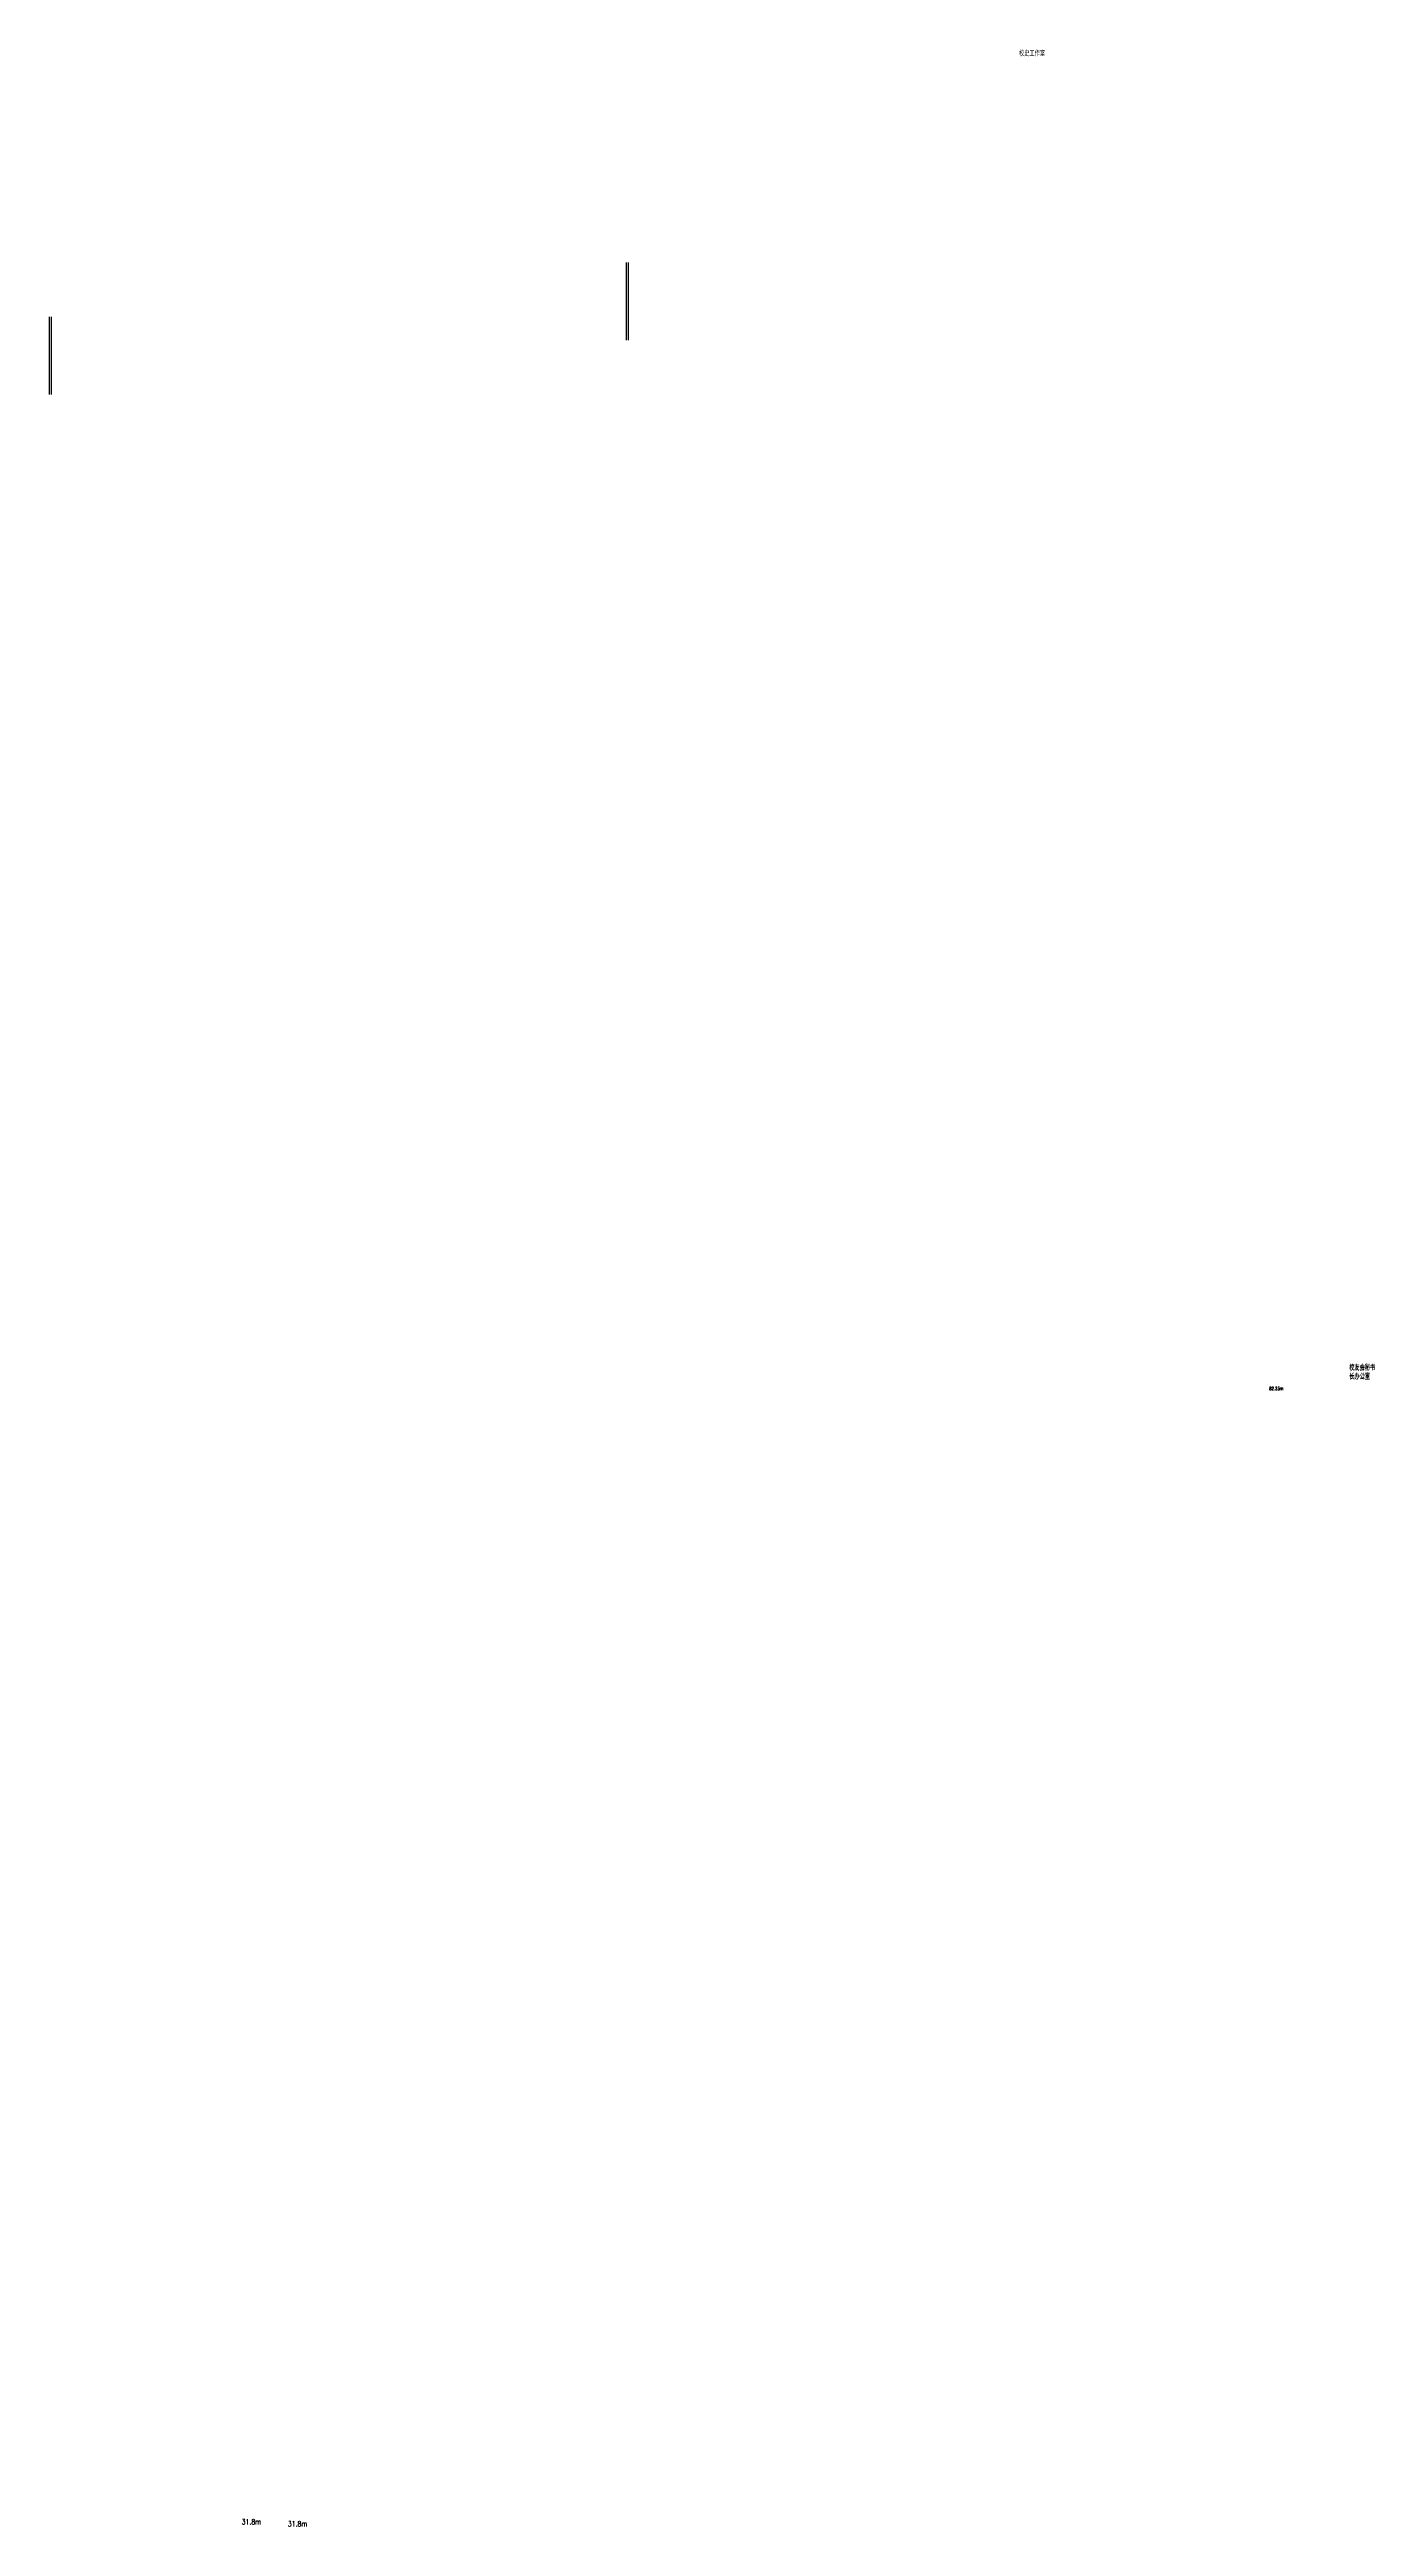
# Model space of a CAD drawing. Extents: x 816818 to 2087483, y 157525 to 390605.
# Drawn here: x 1669572 to 1794269, y 157525 to 390605 of the extents above.
import ezdxf
from ezdxf.enums import TextEntityAlignment as Align

# ---------------------------------------------------------------- set-up
doc = ezdxf.new("R2010")
doc.units = 0
doc.header["$LTSCALE"] = 1000
doc.header["$MEASUREMENT"] = 0
for name, color, linetype in [('MCB', 30, 'CONTINUOUS'), ('PUB_TEXT', 7, 'CONTINUOUS'), ('WALL', 255, 'CONTINUOUS')]:
    doc.layers.add(name, color=color, linetype=linetype)
doc.styles.add('DIM_FONT', font='SIMPLEX.shx', dxfattribs={"width": 0.7})

msp = doc.modelspace()

# ---------------------------------------------------------------- linework, layer by layer
at = {"layer": 'WALL'}
for p, q in [((1723872.1, 363258.8), (1723872.1, 370558.8)), ((1724072.1, 363258.8), (1724072.1, 370558.8)), ((1669571.8, 358138.4), (1669571.8, 365438.4)), ((1669771.8, 358138.4), (1669771.8, 365438.4))]:
    msp.add_line(p, q, dxfattribs=at)

# ---------------------------------------------------------------- texts
at = {"layer": 'MCB', "char_height": 500, "attachment_point": 1, "style": 'DIM_FONT'}
for s, insert, width in [('{\\fSimSun|b0|i0|c134|p2;校史工作室}', (1760816.7, 390525.6), 4737.135), ('{\\fSimSun|b0|i0|c134|p2;校友会秘书长办公室}', (1791870, 266821.9), 2818.983), ('{\\fSimSun|b0|i0|c134|p2;校友会秘书长办公室}', (1791905.3, 266892.5), 2818.983), ('31.8m', (1687646.6, 158214.4), 2080.507), ('31.8m', (1691996.7, 158025.4), 2080.507)]:
    msp.add_mtext(s, dxfattribs=dict(at, insert=insert, width=width))
at = {"layer": 'PUB_TEXT', "style": 'DIM_FONT', "width": 0.7}
msp.add_text('82.23m', height=300, dxfattribs=at).set_placement((1785684.7, 264613.3), align=Align.MIDDLE_RIGHT)

doc.saveas('drawing.dxf')
